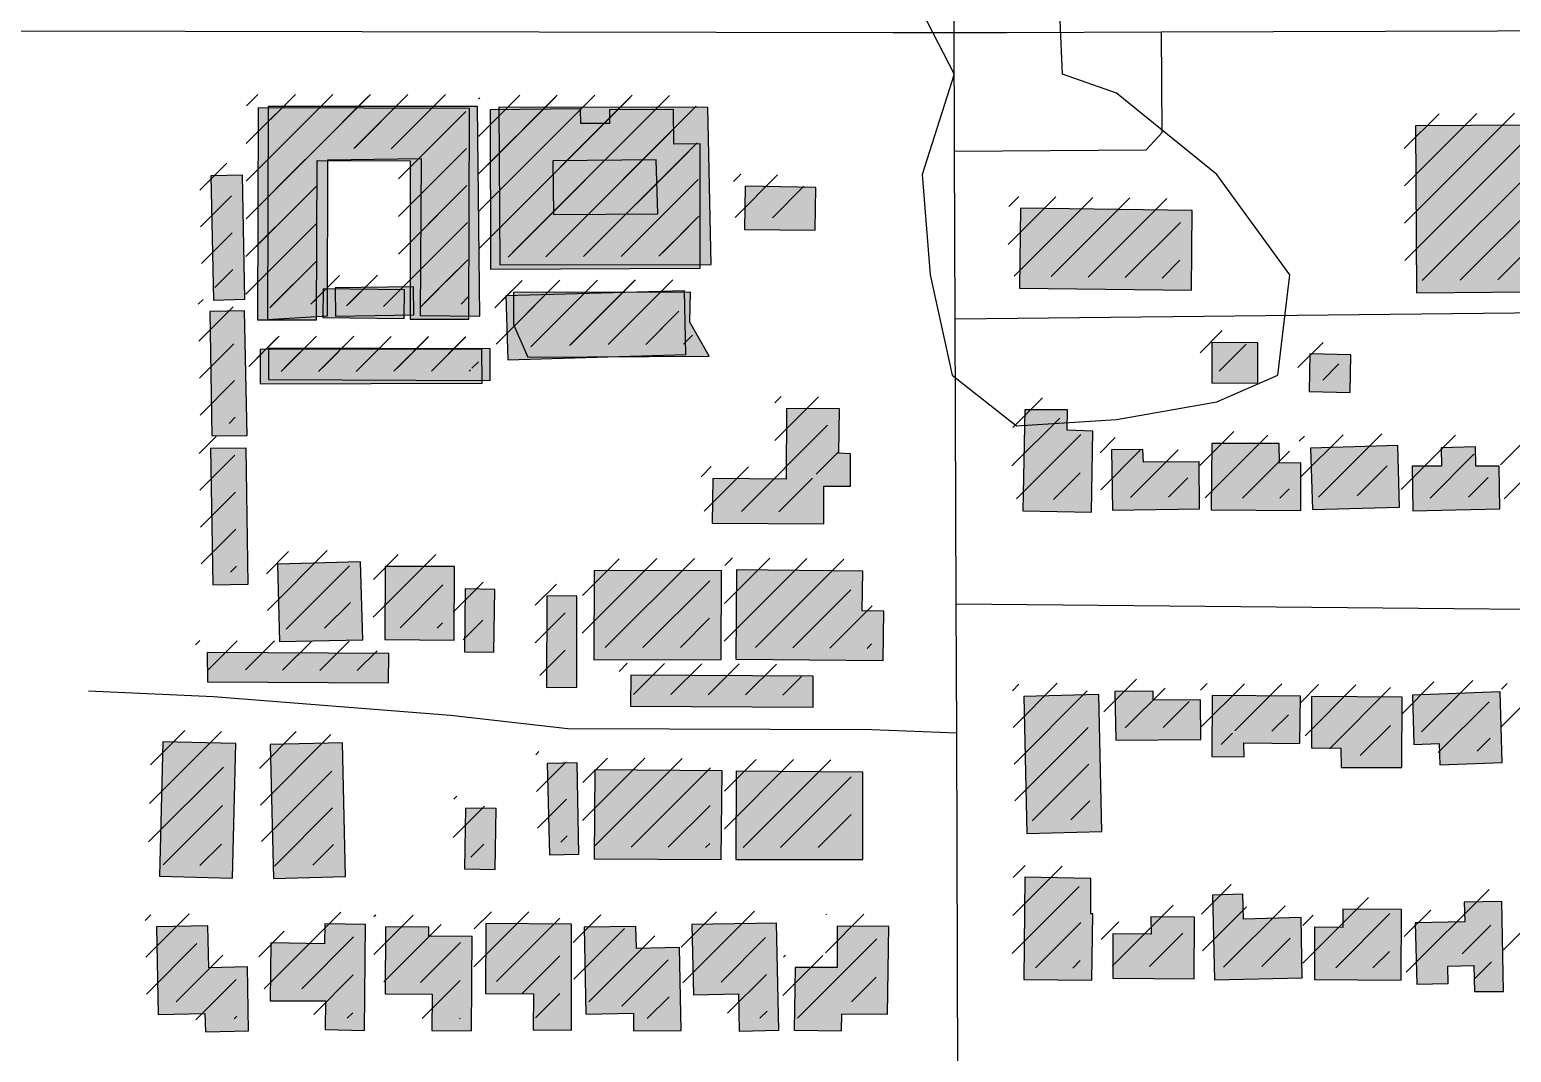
# Model space of a CAD drawing. Extents: x 6438959 to 7279357, y 1424492 to 2039161.
# Drawn here: x 6783464 to 6784351, y 1742478 to 1743089 of the extents above; entities that cross this region are included whole.
import ezdxf

# ---------------------------------------------------------------- set-up
doc = ezdxf.new("R2010")
doc.units = 21
for name, color, linetype in [('BUILDINGS', 9, 'Continuous'), ('CL_LOCAL', 4, 'Continuous'), ('CL_MAJOR', 2, 'Continuous'), ('CONTOUR_INDEX', 150, 'Continuous')]:
    doc.layers.add(name, color=color, linetype=linetype)

msp = doc.modelspace()

# ---------------------------------------------------------------- hatches: boundary and pattern name
at = {"layer": 'BUILDINGS_HATCH'}
for points in [[(6783727.6, 1743042.05), (6783601.06, 1743042.48), (6783600.63, 1742915.76), (6783636.07, 1742915.68), (6783636.47, 1743011.09), (6783692.12, 1743010.81), (6783692.01, 1742916.14), (6783727.16, 1742916.06)], [(6783606.72, 1742915.96), (6783642.67, 1742918.07), (6783642.73, 1743011.39), (6783698.7, 1743012.14), (6783698.11, 1742918.34), (6783733.88, 1742917.93), (6783732.31, 1743043.36), (6783607, 1743043.37)], [(6783740.1, 1742946.02), (6783865.75, 1742946.68), (6783865.73, 1743020.96), (6783849.92, 1743020.83), (6783849.75, 1743041.58), (6783811.38, 1743041.27), (6783811.44, 1743033.26), (6783794.16, 1743033.12), (6783794.09, 1743041.86), (6783739.91, 1743041.42)], [(6783745.67, 1742948.58), (6783872.29, 1742948.91), (6783870.15, 1743042.77), (6783745.23, 1743042.96)], [(6784294.39, 1742931.95), (6784429.12, 1742933.04), (6784429.09, 1742936.68), (6784459.55, 1742936.93), (6784459.59, 1742967.88), (6784446.41, 1742967.77), (6784446.31, 1743016.57), (6784459.19, 1743016.67), (6784459.06, 1743032.69), (6784293.87, 1743031.71)], [(6783777.47, 1743010.92), (6783777.91, 1742978.66), (6783840.38, 1742979.17), (6783839.33, 1743011.42)], [(6783574.46, 1742927.57), (6783593.2, 1742928.08), (6783591.72, 1743002.35), (6783572.69, 1743001.83)], [(6783892.59, 1742995.69), (6783892.21, 1742969.83), (6783934.4, 1742969.44), (6783934.78, 1742994.94)], [(6784160.13, 1742981.11), (6784057.31, 1742982.46), (6784056.82, 1742934.75), (6784159.64, 1742933.4)], [(6783639.86, 1742917.17), (6783688.49, 1742916.47), (6783688.65, 1742933.59), (6783640.02, 1742934.29)], [(6783647.16, 1742934.82), (6783647.44, 1742917.92), (6783694.36, 1742918.71), (6783694.08, 1742935.56)], [(6783856.19, 1742933.13), (6783749.31, 1742930.07), (6783750.49, 1742891.85), (6783857.09, 1742894.9)], [(6783753.96, 1742912.96), (6783762.46, 1742893.48), (6783870.95, 1742893.92), (6783859.48, 1742914.25), (6783859.92, 1742932.35), (6783753.95, 1742932.08)], [(6783592.97, 1742921.16), (6783572.17, 1742920.63), (6783573.36, 1742846.36), (6783594.45, 1742846.53)], [(6783735.08, 1742877.89), (6783734.92, 1742898.28), (6783602.23, 1742897.93), (6783602.4, 1742877.54)], [(6783607.33, 1742880.02), (6783739.87, 1742879.53), (6783739.93, 1742898.43), (6783607.38, 1742898.88)], [(6784171.81, 1742877.79), (6784199.34, 1742878.01), (6784199.44, 1742902.05), (6784171.9, 1742902.19)], [(6784255.15, 1742894.85), (6784230.54, 1742895.38), (6784230.14, 1742872.8), (6784254.75, 1742872.27)], [(6783939.63, 1742793.61), (6783939.74, 1742816.19), (6783955.56, 1742816.32), (6783955.69, 1742835.62), (6783948.66, 1742835.93), (6783949.03, 1742862.51), (6783917.4, 1742862.62), (6783917.15, 1742820.38), (6783873.21, 1742820.75), (6783872.84, 1742794.16)], [(6784100.57, 1742849.17), (6784085.34, 1742849.78), (6784085.53, 1742861.8), (6784060.05, 1742861.95), (6784058.78, 1742801.5), (6784099.79, 1742800.74)], [(6784171.54, 1742802.05), (6784225.15, 1742801.76), (6784225.21, 1742830.16), (6784212.32, 1742830.05), (6784212.23, 1742841.71), (6784171.81, 1742841.74)], [(6783593.93, 1742838.88), (6783572.54, 1742838.7), (6783574.08, 1742757.15), (6783595.17, 1742757.69)], [(6784112.38, 1742801.93), (6784164.51, 1742802.72), (6784164.28, 1742830.76), (6784130.89, 1742830.49), (6784130.54, 1742838.13), (6784111.79, 1742837.98)], [(6784284.3, 1742803.69), (6784283.12, 1742840.46), (6784231, 1742838.95), (6784232.17, 1742802.18)], [(6784292.23, 1742801.57), (6784344.35, 1742802.73), (6784343.85, 1742828.21), (6784329.8, 1742828.1), (6784329.7, 1742839.75), (6784309.2, 1742839.22), (6784309.29, 1742828.29), (6784291.72, 1742828.15)], [(6783613.9, 1742723.25), (6783663.69, 1742724.38), (6783662.43, 1742770.98), (6783612.65, 1742769.48)], [(6783718.46, 1742724.09), (6783718.69, 1742768.16), (6783677.1, 1742768.18), (6783676.87, 1742724.49)], [(6783802.04, 1742712.39), (6783878.19, 1742712.64), (6783878.34, 1742765.81), (6783802.19, 1742765.55)], [(6783887.42, 1742766.25), (6783886.98, 1742712.72), (6783975.15, 1742711.97), (6783975.49, 1742741.47), (6783962.6, 1742741.73), (6783963, 1742765.4)], [(6783742.82, 1742754.51), (6783724.95, 1742754.73), (6783724.67, 1742717.23), (6783742.25, 1742717)], [(6783791.77, 1742750.54), (6783773.9, 1742750.4), (6783773.76, 1742695.78), (6783791.92, 1742695.92)], [(6783679.28, 1742716.13), (6783570.6, 1742716.71), (6783570.75, 1742699.23), (6783679.13, 1742698.65)], [(6783823.94, 1742684.53), (6783933.2, 1742683.96), (6783933.34, 1742702.53), (6783824.08, 1742703.1)], [(6784106.03, 1742609.62), (6784104.19, 1742691.54), (6784059.39, 1742690.45), (6784061.22, 1742608.53)], [(6784165.34, 1742664.72), (6784165.14, 1742688.39), (6784136.73, 1742688.16), (6784136.69, 1742693.62), (6784113.84, 1742693.44), (6784114.37, 1742664.31)], [(6784224.52, 1742662.29), (6784224.88, 1742690.7), (6784172.15, 1742691), (6784171.86, 1742654.58), (6784191.2, 1742654.38), (6784191.13, 1742662.75)], [(6784285.81, 1742690.1), (6784231.62, 1742690.39), (6784231.57, 1742659.8), (6784249.15, 1742659.58), (6784249.24, 1742647.93), (6784285.57, 1742647.86)], [(6784291.95, 1742691.24), (6784292.78, 1742661.75), (6784308, 1742662.24), (6784308.4, 1742649.5), (6784345.59, 1742650.9), (6784344.37, 1742693.12)], [(6783585.76, 1742581.74), (6783587.74, 1742662.23), (6783544.09, 1742663.33), (6783542.1, 1742582.84)], [(6783651.59, 1742662.74), (6783608.25, 1742661.66), (6783610.36, 1742581.57), (6783653.41, 1742582.65)], [(6783775.45, 1742595.66), (6783793.02, 1742596.16), (6783791.99, 1742650.77), (6783774.13, 1742650.26)], [(6783878.73, 1742646.01), (6783802.57, 1742646.49), (6783802.12, 1742593.32), (6783878.28, 1742592.85)], [(6783887.23, 1742645.72), (6783887.07, 1742592.92), (6783962.93, 1742592.81), (6783963.09, 1742645.24)], [(6783743.59, 1742623.44), (6783725.13, 1742623.65), (6783724.55, 1742587.23), (6783743.01, 1742587.02)], [(6784100.01, 1742520.73), (6784100.57, 1742560.42), (6784099.4, 1742560.41), (6784099.52, 1742581.53), (6784059.97, 1742582.31), (6784059.3, 1742521.13)], [(6784225.37, 1742558.16), (6784190.81, 1742557.15), (6784190.4, 1742572.08), (6784172.24, 1742571.57), (6784173.53, 1742520.96), (6784225.95, 1742522.12)], [(6784293.64, 1742555.07), (6784294.53, 1742518.3), (6784313.27, 1742518.82), (6784313.19, 1742529.01), (6784328.71, 1742529.51), (6784329.13, 1742513.85), (6784346.41, 1742513.99), (6784345.38, 1742567.87), (6784322.83, 1742567.33), (6784323.22, 1742555.68)], [(6784112.68, 1742548.51), (6784112.6, 1742521.92), (6784161.23, 1742521.59), (6784161.51, 1742558.37), (6784135.44, 1742558.52), (6784135.53, 1742548.33)], [(6784233.29, 1742521.08), (6784285.13, 1742520.78), (6784285.38, 1742563.02), (6784250.23, 1742563.1), (6784250.32, 1742552.17), (6784233.32, 1742552.4)], [(6783595.28, 1742490.42), (6783594.68, 1742528.65), (6783571.54, 1742528.1), (6783571.05, 1742553.22), (6783540.3, 1742552.61), (6783541.31, 1742500.18), (6783569.13, 1742500.77), (6783569.51, 1742489.85)], [(6783641.26, 1742491.16), (6783664.7, 1742490.62), (6783665.36, 1742553.98), (6783641.04, 1742554.51), (6783640.85, 1742542.5), (6783608.62, 1742542.96), (6783608.32, 1742508.37), (6783641.42, 1742508.27)], [(6783705.24, 1742512.43), (6783705.12, 1742490.58), (6783728.85, 1742490.41), (6783729.27, 1742546.85), (6783703.2, 1742547.01), (6783703.16, 1742552.47), (6783677.38, 1742552.62), (6783677.12, 1742512.57)], [(6783737.41, 1742554.57), (6783737.16, 1742512.69), (6783765.87, 1742512.56), (6783765.75, 1742491.07), (6783788.6, 1742490.9), (6783788.67, 1742554.25)], [(6783797.31, 1742500.43), (6783825.72, 1742501.03), (6783825.8, 1742490.47), (6783854.21, 1742490.7), (6783853.23, 1742540.21), (6783827.45, 1742539.64), (6783827.06, 1742552.74), (6783796.3, 1742552.49)], [(6783912.79, 1742490.81), (6783911.4, 1742554.88), (6783860.73, 1742554.11), (6783861.66, 1742511.88), (6783888.6, 1742512.46), (6783889.07, 1742490.25)], [(6783922.45, 1742528.39), (6783921.87, 1742490.88), (6783950.29, 1742490.39), (6783950.5, 1742500.58), (6783977.74, 1742500.44), (6783978.49, 1742552.88), (6783947.73, 1742552.99), (6783947.64, 1742528.23)]]:
    msp.add_hatch(color=251, dxfattribs=at).paths.add_polyline_path(points)
at = {"layer": 'BUILDINGS_SHADOW'}
h = msp.add_hatch(dxfattribs=at)
h.set_pattern_fill('ANSI31', scale=5)
h.paths.add_polyline_path([(6783720.66, 1743049.25), (6783594.12, 1743049.68), (6783593.68, 1742922.96), (6783629.13, 1742922.88), (6783629.53, 1743018.29), (6783685.18, 1743018.01), (6783685.07, 1742923.34), (6783720.22, 1742923.26)])
h = msp.add_hatch(dxfattribs=at)
h.set_pattern_fill('ANSI31', scale=5)
h.paths.add_polyline_path([(6783599.78, 1742923.15), (6783635.73, 1742925.27), (6783635.79, 1743018.59), (6783691.76, 1743019.34), (6783691.17, 1742925.53), (6783726.94, 1742925.13), (6783725.37, 1743050.56), (6783600.06, 1743050.56)])
h = msp.add_hatch(dxfattribs=at)
h.set_pattern_fill('ANSI31', scale=5)
h.paths.add_polyline_path([(6783733.16, 1742953.22), (6783858.81, 1742953.87), (6783858.79, 1743028.15), (6783842.97, 1743028.03), (6783842.81, 1743048.78), (6783804.44, 1743048.47), (6783804.5, 1743040.46), (6783787.22, 1743040.32), (6783787.15, 1743049.06), (6783732.97, 1743048.62)])
h = msp.add_hatch(dxfattribs=at)
h.set_pattern_fill('ANSI31', scale=5)
h.paths.add_polyline_path([(6783738.73, 1742955.78), (6783865.35, 1742956.11), (6783863.21, 1743049.97), (6783738.29, 1743050.15)])
h = msp.add_hatch(dxfattribs=at)
h.set_pattern_fill('ANSI31', scale=5)
h.paths.add_polyline_path([(6784287.45, 1742939.15), (6784422.18, 1742940.24), (6784422.15, 1742943.88), (6784452.61, 1742944.13), (6784452.65, 1742975.08), (6784439.47, 1742974.97), (6784439.36, 1743023.76), (6784452.25, 1743023.87), (6784452.12, 1743039.89), (6784286.93, 1743038.91)])
h = msp.add_hatch(dxfattribs=at)
h.set_pattern_fill('ANSI31', scale=5)
h.paths.add_polyline_path([(6783770.53, 1743018.12), (6783770.97, 1742985.86), (6783833.44, 1742986.37), (6783832.39, 1743018.62)])
h = msp.add_hatch(dxfattribs=at)
h.set_pattern_fill('ANSI31', scale=5)
h.paths.add_polyline_path([(6783567.52, 1742934.76), (6783586.26, 1742935.28), (6783584.78, 1743009.55), (6783565.75, 1743009.03)])
h = msp.add_hatch(dxfattribs=at)
h.set_pattern_fill('ANSI31', scale=5)
h.paths.add_polyline_path([(6783885.65, 1743002.88), (6783885.27, 1742977.03), (6783927.46, 1742976.64), (6783927.83, 1743002.13)])
h = msp.add_hatch(dxfattribs=at)
h.set_pattern_fill('ANSI31', scale=5)
h.paths.add_polyline_path([(6784153.19, 1742988.3), (6784050.37, 1742989.65), (6784049.88, 1742941.95), (6784152.7, 1742940.6)])
h = msp.add_hatch(dxfattribs=at)
h.set_pattern_fill('ANSI31', scale=5)
h.paths.add_polyline_path([(6783632.92, 1742924.37), (6783681.55, 1742923.67), (6783681.7, 1742940.79), (6783633.08, 1742941.49)])
h = msp.add_hatch(dxfattribs=at)
h.set_pattern_fill('ANSI31', scale=5)
h.paths.add_polyline_path([(6783640.22, 1742942.02), (6783640.5, 1742925.12), (6783687.42, 1742925.9), (6783687.14, 1742942.76)])
h = msp.add_hatch(dxfattribs=at)
h.set_pattern_fill('ANSI31', scale=5)
h.paths.add_polyline_path([(6783849.25, 1742940.32), (6783742.36, 1742937.27), (6783743.55, 1742899.05), (6783850.15, 1742902.1)])
h = msp.add_hatch(dxfattribs=at)
h.set_pattern_fill('ANSI31', scale=5)
h.paths.add_polyline_path([(6783747.01, 1742920.16), (6783755.52, 1742900.68), (6783864.01, 1742901.12), (6783852.54, 1742921.45), (6783852.98, 1742939.55), (6783747.01, 1742939.28)])
h = msp.add_hatch(dxfattribs=at)
h.set_pattern_fill('ANSI31', scale=5)
h.paths.add_polyline_path([(6783586.03, 1742928.36), (6783565.23, 1742927.83), (6783566.42, 1742853.56), (6783587.51, 1742853.73)])
h = msp.add_hatch(dxfattribs=at)
h.set_pattern_fill('ANSI31', scale=5)
h.paths.add_polyline_path([(6783728.14, 1742885.09), (6783727.98, 1742905.48), (6783595.29, 1742905.13), (6783595.46, 1742884.74)])
h = msp.add_hatch(dxfattribs=at)
h.set_pattern_fill('ANSI31', scale=5)
h.paths.add_polyline_path([(6783600.39, 1742887.22), (6783732.93, 1742886.73), (6783732.98, 1742905.63), (6783600.44, 1742906.08)])
h = msp.add_hatch(dxfattribs=at)
h.set_pattern_fill('ANSI31', scale=5)
h.paths.add_polyline_path([(6784164.87, 1742884.99), (6784192.4, 1742885.21), (6784192.5, 1742909.24), (6784164.96, 1742909.39)])
h = msp.add_hatch(dxfattribs=at)
h.set_pattern_fill('ANSI31', scale=5)
h.paths.add_polyline_path([(6784248.21, 1742902.05), (6784223.6, 1742902.58), (6784223.2, 1742880), (6784247.8, 1742879.47)])
h = msp.add_hatch(dxfattribs=at)
h.set_pattern_fill('ANSI31', scale=5)
h.paths.add_polyline_path([(6783932.69, 1742800.81), (6783932.8, 1742823.39), (6783948.61, 1742823.52), (6783948.75, 1742842.82), (6783941.72, 1742843.12), (6783942.09, 1742869.71), (6783910.45, 1742869.82), (6783910.21, 1742827.58), (6783866.27, 1742827.95), (6783865.9, 1742801.36)])
h = msp.add_hatch(dxfattribs=at)
h.set_pattern_fill('ANSI31', scale=5)
h.paths.add_polyline_path([(6784093.63, 1742856.37), (6784078.39, 1742856.98), (6784078.59, 1742868.99), (6784053.1, 1742869.15), (6784051.84, 1742808.7), (6784092.85, 1742807.94)])
h = msp.add_hatch(dxfattribs=at)
h.set_pattern_fill('ANSI31', scale=5)
h.paths.add_polyline_path([(6783586.98, 1742846.08), (6783565.6, 1742845.9), (6783567.14, 1742764.35), (6783588.23, 1742764.89)])
h = msp.add_hatch(dxfattribs=at)
h.set_pattern_fill('ANSI31', scale=5)
h.paths.add_polyline_path([(6784105.44, 1742809.13), (6784157.57, 1742809.92), (6784157.34, 1742837.96), (6784123.95, 1742837.68), (6784123.6, 1742845.33), (6784104.85, 1742845.18)])
h = msp.add_hatch(dxfattribs=at)
h.set_pattern_fill('ANSI31', scale=5)
h.paths.add_polyline_path([(6784164.6, 1742809.25), (6784218.21, 1742808.96), (6784218.27, 1742837.36), (6784205.38, 1742837.25), (6784205.29, 1742848.9), (6784164.87, 1742848.94)])
h = msp.add_hatch(dxfattribs=at)
h.set_pattern_fill('ANSI31', scale=5)
h.paths.add_polyline_path([(6784277.36, 1742810.89), (6784276.18, 1742847.66), (6784224.06, 1742846.14), (6784225.23, 1742809.38)])
h = msp.add_hatch(dxfattribs=at)
h.set_pattern_fill('ANSI31', scale=5)
h.paths.add_polyline_path([(6784285.28, 1742808.77), (6784337.41, 1742809.92), (6784336.91, 1742835.41), (6784322.85, 1742835.29), (6784322.76, 1742846.95), (6784302.26, 1742846.41), (6784302.35, 1742835.49), (6784284.78, 1742835.35)])
h = msp.add_hatch(dxfattribs=at)
h.set_pattern_fill('ANSI31', scale=5)
h.paths.add_polyline_path([(6784345.04, 1742808.53), (6784398.05, 1742809.32), (6784397.45, 1742847.19), (6784344.44, 1742846.39)])
h = msp.add_hatch(dxfattribs=at)
h.set_pattern_fill('ANSI31', scale=5)
h.paths.add_polyline_path([(6783606.96, 1742730.45), (6783656.74, 1742731.58), (6783655.49, 1742778.18), (6783605.71, 1742776.68)])
h = msp.add_hatch(dxfattribs=at)
h.set_pattern_fill('ANSI31', scale=5)
h.paths.add_polyline_path([(6783711.52, 1742731.29), (6783711.75, 1742775.35), (6783670.16, 1742775.38), (6783669.92, 1742731.68)])
h = msp.add_hatch(dxfattribs=at)
h.set_pattern_fill('ANSI31', scale=5)
h.paths.add_polyline_path([(6783795.09, 1742719.59), (6783871.25, 1742719.84), (6783871.4, 1742773.01), (6783795.25, 1742772.75)])
h = msp.add_hatch(dxfattribs=at)
h.set_pattern_fill('ANSI31', scale=5)
h.paths.add_polyline_path([(6783880.48, 1742773.44), (6783880.04, 1742719.91), (6783968.21, 1742719.17), (6783968.55, 1742748.67), (6783955.66, 1742748.93), (6783956.06, 1742772.6)])
h = msp.add_hatch(dxfattribs=at)
h.set_pattern_fill('ANSI31', scale=5)
h.paths.add_polyline_path([(6783735.88, 1742761.71), (6783718.01, 1742761.93), (6783717.73, 1742724.42), (6783735.3, 1742724.2)])
h = msp.add_hatch(dxfattribs=at)
h.set_pattern_fill('ANSI31', scale=5)
h.paths.add_polyline_path([(6783784.83, 1742757.74), (6783766.96, 1742757.59), (6783766.82, 1742702.98), (6783784.98, 1742703.12)])
h = msp.add_hatch(dxfattribs=at)
h.set_pattern_fill('ANSI31', scale=5)
h.paths.add_polyline_path([(6783672.34, 1742723.33), (6783563.66, 1742723.91), (6783563.8, 1742706.43), (6783672.18, 1742705.85)])
h = msp.add_hatch(dxfattribs=at)
h.set_pattern_fill('ANSI31', scale=5)
h.paths.add_polyline_path([(6783817, 1742691.73), (6783926.26, 1742691.16), (6783926.4, 1742709.73), (6783817.14, 1742710.3)])
h = msp.add_hatch(dxfattribs=at)
h.set_pattern_fill('ANSI31', scale=5)
h.paths.add_polyline_path([(6784158.39, 1742671.92), (6784158.2, 1742695.59), (6784129.79, 1742695.36), (6784129.75, 1742700.82), (6784106.9, 1742700.64), (6784107.43, 1742671.51)])
h = msp.add_hatch(dxfattribs=at)
h.set_pattern_fill('ANSI31', scale=5)
h.paths.add_polyline_path([(6784285.01, 1742698.44), (6784285.83, 1742668.95), (6784301.06, 1742669.44), (6784301.46, 1742656.7), (6784338.65, 1742658.09), (6784337.42, 1742700.32)])
h = msp.add_hatch(dxfattribs=at)
h.set_pattern_fill('ANSI31', scale=5)
h.paths.add_polyline_path([(6784099.09, 1742616.82), (6784097.25, 1742698.74), (6784052.45, 1742697.64), (6784054.28, 1742615.73)])
h = msp.add_hatch(dxfattribs=at)
h.set_pattern_fill('ANSI31', scale=5)
h.paths.add_polyline_path([(6784217.58, 1742669.49), (6784217.94, 1742697.9), (6784165.21, 1742698.2), (6784164.92, 1742661.78), (6784184.25, 1742661.57), (6784184.19, 1742669.95)])
h = msp.add_hatch(dxfattribs=at)
h.set_pattern_fill('ANSI31', scale=5)
h.paths.add_polyline_path([(6784278.87, 1742697.3), (6784224.68, 1742697.59), (6784224.63, 1742667), (6784242.21, 1742666.78), (6784242.3, 1742655.13), (6784278.62, 1742655.06)])
h = msp.add_hatch(dxfattribs=at)
h.set_pattern_fill('ANSI31', scale=5)
h.paths.add_polyline_path([(6784398.08, 1742697.9), (6784345.35, 1742698.2), (6784345.31, 1742666.89), (6784357.03, 1742666.62), (6784356.83, 1742655.69), (6784374.99, 1742655.84), (6784374.89, 1742667.49), (6784397.74, 1742667.31)])
h = msp.add_hatch(dxfattribs=at)
h.set_pattern_fill('ANSI31', scale=5)
h.paths.add_polyline_path([(6783578.81, 1742588.94), (6783580.8, 1742669.43), (6783537.15, 1742670.53), (6783535.16, 1742590.04)])
h = msp.add_hatch(dxfattribs=at)
h.set_pattern_fill('ANSI31', scale=5)
h.paths.add_polyline_path([(6783644.65, 1742669.94), (6783601.31, 1742668.86), (6783603.42, 1742588.77), (6783646.47, 1742589.85)])
h = msp.add_hatch(dxfattribs=at)
h.set_pattern_fill('ANSI31', scale=5)
h.paths.add_polyline_path([(6783768.51, 1742602.85), (6783786.08, 1742603.36), (6783785.05, 1742657.97), (6783767.19, 1742657.46)])
h = msp.add_hatch(dxfattribs=at)
h.set_pattern_fill('ANSI31', scale=5)
h.paths.add_polyline_path([(6783871.79, 1742653.21), (6783795.63, 1742653.69), (6783795.18, 1742600.52), (6783871.34, 1742600.05)])
h = msp.add_hatch(dxfattribs=at)
h.set_pattern_fill('ANSI31', scale=5)
h.paths.add_polyline_path([(6783880.29, 1742652.92), (6783880.13, 1742600.12), (6783955.99, 1742600.01), (6783956.15, 1742652.44)])
h = msp.add_hatch(dxfattribs=at)
h.set_pattern_fill('ANSI31', scale=5)
h.paths.add_polyline_path([(6783736.65, 1742630.63), (6783718.19, 1742630.85), (6783717.61, 1742594.43), (6783736.06, 1742594.22)])
h = msp.add_hatch(dxfattribs=at)
h.set_pattern_fill('ANSI31', scale=5)
h.paths.add_polyline_path([(6784093.07, 1742527.93), (6784093.63, 1742567.62), (6784092.46, 1742567.61), (6784092.58, 1742588.73), (6784053.03, 1742589.5), (6784052.36, 1742528.33)])
h = msp.add_hatch(dxfattribs=at)
h.set_pattern_fill('ANSI31', scale=5)
h.paths.add_polyline_path([(6784218.43, 1742565.36), (6784183.87, 1742564.35), (6784183.46, 1742579.28), (6784165.3, 1742578.76), (6784166.59, 1742528.16), (6784219.01, 1742529.31)])
h = msp.add_hatch(dxfattribs=at)
h.set_pattern_fill('ANSI31', scale=5)
h.paths.add_polyline_path([(6784286.7, 1742562.27), (6784287.59, 1742525.5), (6784306.33, 1742526.02), (6784306.24, 1742536.21), (6784321.76, 1742536.7), (6784322.18, 1742521.05), (6784339.47, 1742521.19), (6784338.44, 1742575.07), (6784315.89, 1742574.52), (6784316.28, 1742562.88)])
h = msp.add_hatch(dxfattribs=at)
h.set_pattern_fill('ANSI31', scale=5)
h.paths.add_polyline_path([(6784226.34, 1742528.28), (6784278.19, 1742527.97), (6784278.43, 1742570.22), (6784243.28, 1742570.29), (6784243.37, 1742559.37), (6784226.38, 1742559.6)])
h = msp.add_hatch(dxfattribs=at)
h.set_pattern_fill('ANSI31', scale=5)
h.paths.add_polyline_path([(6783588.34, 1742497.62), (6783587.74, 1742535.85), (6783564.6, 1742535.3), (6783564.11, 1742560.42), (6783533.36, 1742559.8), (6783534.37, 1742507.38), (6783562.19, 1742507.97), (6783562.57, 1742497.05)])
h = msp.add_hatch(dxfattribs=at)
h.set_pattern_fill('ANSI31', scale=5)
h.paths.add_polyline_path([(6783634.32, 1742498.36), (6783657.76, 1742497.82), (6783658.42, 1742561.18), (6783634.1, 1742561.71), (6783633.91, 1742549.69), (6783601.68, 1742550.16), (6783601.38, 1742515.57), (6783634.48, 1742515.47)])
h = msp.add_hatch(dxfattribs=at)
h.set_pattern_fill('ANSI31', scale=5)
h.paths.add_polyline_path([(6783698.3, 1742519.63), (6783698.18, 1742497.78), (6783721.91, 1742497.61), (6783722.33, 1742554.05), (6783696.26, 1742554.21), (6783696.22, 1742559.67), (6783670.44, 1742559.82), (6783670.18, 1742519.77)])
h = msp.add_hatch(dxfattribs=at)
h.set_pattern_fill('ANSI31', scale=5)
h.paths.add_polyline_path([(6783730.47, 1742561.76), (6783730.22, 1742519.89), (6783758.93, 1742519.76), (6783758.81, 1742498.27), (6783781.66, 1742498.09), (6783781.73, 1742561.45)])
h = msp.add_hatch(dxfattribs=at)
h.set_pattern_fill('ANSI31', scale=5)
h.paths.add_polyline_path([(6783790.37, 1742507.63), (6783818.78, 1742508.23), (6783818.86, 1742497.67), (6783847.27, 1742497.9), (6783846.28, 1742547.41), (6783820.51, 1742546.84), (6783820.11, 1742559.94), (6783789.36, 1742559.69)])
h = msp.add_hatch(dxfattribs=at)
h.set_pattern_fill('ANSI31', scale=5)
h.paths.add_polyline_path([(6783905.85, 1742498.01), (6783904.45, 1742562.08), (6783853.79, 1742561.31), (6783854.72, 1742519.08), (6783881.66, 1742519.66), (6783882.13, 1742497.45)])
h = msp.add_hatch(dxfattribs=at)
h.set_pattern_fill('ANSI31', scale=5)
h.paths.add_polyline_path([(6783915.51, 1742535.59), (6783914.93, 1742498.08), (6783943.35, 1742497.58), (6783943.56, 1742507.78), (6783970.8, 1742507.64), (6783971.55, 1742560.08), (6783940.79, 1742560.19), (6783940.7, 1742535.43)])
h = msp.add_hatch(dxfattribs=at)
h.set_pattern_fill('ANSI31', scale=5)
h.paths.add_polyline_path([(6784105.74, 1742555.7), (6784105.66, 1742529.12), (6784154.28, 1742528.79), (6784154.57, 1742565.57), (6784128.5, 1742565.72), (6784128.58, 1742555.53)])
h = msp.add_hatch(dxfattribs=at)
h.set_pattern_fill('ANSI31', scale=5)
h.paths.add_polyline_path([(6784346.43, 1742528.89), (6784398.87, 1742528.23), (6784399.21, 1742558.82), (6784346.77, 1742559.12)])

# ---------------------------------------------------------------- linework, layer by layer
at = {"layer": 'BUILDINGS'}
for points in [[(6783727.6, 1743042.05), (6783601.06, 1743042.48), (6783600.63, 1742915.76), (6783636.07, 1742915.68), (6783636.47, 1743011.09), (6783692.12, 1743010.81), (6783692.01, 1742916.14), (6783727.16, 1742916.06), (6783727.6, 1743042.05)], [(6783606.72, 1742915.96), (6783642.67, 1742918.07), (6783642.73, 1743011.39), (6783698.7, 1743012.14), (6783698.11, 1742918.34), (6783733.88, 1742917.93), (6783732.31, 1743043.36), (6783607, 1743043.37), (6783606.72, 1742915.96)], [(6783740.1, 1742946.02), (6783865.75, 1742946.68), (6783865.73, 1743020.96), (6783849.92, 1743020.83), (6783849.75, 1743041.58), (6783811.38, 1743041.27), (6783811.44, 1743033.26), (6783794.16, 1743033.12), (6783794.09, 1743041.86), (6783739.91, 1743041.42), (6783740.1, 1742946.02)], [(6783745.67, 1742948.58), (6783872.29, 1742948.91), (6783870.15, 1743042.77), (6783745.23, 1743042.96), (6783745.67, 1742948.58)], [(6784294.39, 1742931.95), (6784429.12, 1742933.04), (6784429.09, 1742936.68), (6784459.55, 1742936.93), (6784459.59, 1742967.88), (6784446.41, 1742967.77), (6784446.31, 1743016.57), (6784459.19, 1743016.67), (6784459.06, 1743032.69), (6784293.87, 1743031.71), (6784294.39, 1742931.95)], [(6783777.47, 1743010.92), (6783777.91, 1742978.66), (6783840.38, 1742979.17), (6783839.33, 1743011.42), (6783777.47, 1743010.92)], [(6783574.46, 1742927.57), (6783593.2, 1742928.08), (6783591.72, 1743002.35), (6783572.69, 1743001.83), (6783574.46, 1742927.57)], [(6783892.59, 1742995.69), (6783892.21, 1742969.83), (6783934.4, 1742969.44), (6783934.78, 1742994.94), (6783892.59, 1742995.69)], [(6784160.13, 1742981.11), (6784057.31, 1742982.46), (6784056.82, 1742934.75), (6784159.64, 1742933.4), (6784160.13, 1742981.11)], [(6783639.86, 1742917.17), (6783688.49, 1742916.47), (6783688.65, 1742933.59), (6783640.02, 1742934.29), (6783639.86, 1742917.17)], [(6783647.16, 1742934.82), (6783647.44, 1742917.92), (6783694.36, 1742918.71), (6783694.08, 1742935.56), (6783647.16, 1742934.82)], [(6783856.19, 1742933.13), (6783749.31, 1742930.07), (6783750.49, 1742891.85), (6783857.09, 1742894.9), (6783856.19, 1742933.13)], [(6783753.96, 1742912.96), (6783762.46, 1742893.48), (6783870.95, 1742893.92), (6783859.48, 1742914.25), (6783859.92, 1742932.35), (6783753.95, 1742932.08), (6783753.96, 1742912.96)], [(6783592.97, 1742921.16), (6783572.17, 1742920.63), (6783573.36, 1742846.36), (6783594.45, 1742846.53), (6783592.97, 1742921.16)], [(6783735.08, 1742877.89), (6783734.92, 1742898.28), (6783602.23, 1742897.93), (6783602.4, 1742877.54), (6783735.08, 1742877.89)], [(6783607.33, 1742880.02), (6783739.87, 1742879.53), (6783739.93, 1742898.43), (6783607.38, 1742898.88), (6783607.33, 1742880.02)], [(6784171.81, 1742877.79), (6784199.34, 1742878.01), (6784199.44, 1742902.05), (6784171.9, 1742902.19), (6784171.81, 1742877.79)], [(6784255.15, 1742894.85), (6784230.54, 1742895.38), (6784230.14, 1742872.8), (6784254.75, 1742872.27), (6784255.15, 1742894.85)], [(6783939.63, 1742793.61), (6783939.74, 1742816.19), (6783955.56, 1742816.32), (6783955.69, 1742835.62), (6783948.66, 1742835.93), (6783949.03, 1742862.51), (6783917.4, 1742862.62), (6783917.15, 1742820.38), (6783873.21, 1742820.75), (6783872.84, 1742794.16), (6783939.63, 1742793.61)], [(6784100.57, 1742849.17), (6784085.34, 1742849.78), (6784085.53, 1742861.8), (6784060.05, 1742861.95), (6784058.78, 1742801.5), (6784099.79, 1742800.74), (6784100.57, 1742849.17)], [(6784171.54, 1742802.05), (6784225.15, 1742801.76), (6784225.21, 1742830.16), (6784212.32, 1742830.05), (6784212.23, 1742841.71), (6784171.81, 1742841.74), (6784171.54, 1742802.05)], [(6783593.93, 1742838.88), (6783572.54, 1742838.7), (6783574.08, 1742757.15), (6783595.17, 1742757.69), (6783593.93, 1742838.88)], [(6784112.38, 1742801.93), (6784164.51, 1742802.72), (6784164.28, 1742830.76), (6784130.89, 1742830.49), (6784130.54, 1742838.13), (6784111.79, 1742837.98), (6784112.38, 1742801.93)], [(6784284.3, 1742803.69), (6784283.12, 1742840.46), (6784231, 1742838.95), (6784232.17, 1742802.18), (6784284.3, 1742803.69)], [(6784292.23, 1742801.57), (6784344.35, 1742802.73), (6784343.85, 1742828.21), (6784329.8, 1742828.1), (6784329.7, 1742839.75), (6784309.2, 1742839.22), (6784309.29, 1742828.29), (6784291.72, 1742828.15), (6784292.23, 1742801.57)], [(6783613.9, 1742723.25), (6783663.69, 1742724.38), (6783662.43, 1742770.98), (6783612.65, 1742769.48), (6783613.9, 1742723.25)], [(6783718.46, 1742724.09), (6783718.69, 1742768.16), (6783677.1, 1742768.18), (6783676.87, 1742724.49), (6783718.46, 1742724.09)], [(6783802.04, 1742712.39), (6783878.19, 1742712.64), (6783878.34, 1742765.81), (6783802.19, 1742765.55), (6783802.04, 1742712.39)], [(6783887.42, 1742766.25), (6783886.98, 1742712.72), (6783975.15, 1742711.97), (6783975.49, 1742741.47), (6783962.6, 1742741.73), (6783963, 1742765.4), (6783887.42, 1742766.25)], [(6783742.82, 1742754.51), (6783724.95, 1742754.73), (6783724.67, 1742717.23), (6783742.25, 1742717), (6783742.82, 1742754.51)], [(6783791.77, 1742750.54), (6783773.9, 1742750.4), (6783773.76, 1742695.78), (6783791.92, 1742695.92), (6783791.77, 1742750.54)], [(6783679.28, 1742716.13), (6783570.6, 1742716.71), (6783570.75, 1742699.23), (6783679.13, 1742698.65), (6783679.28, 1742716.13)], [(6783823.94, 1742684.53), (6783933.2, 1742683.96), (6783933.34, 1742702.53), (6783824.08, 1742703.1), (6783823.94, 1742684.53)], [(6784106.03, 1742609.62), (6784104.19, 1742691.54), (6784059.39, 1742690.45), (6784061.22, 1742608.53), (6784106.03, 1742609.62)], [(6784165.34, 1742664.72), (6784165.14, 1742688.39), (6784136.73, 1742688.16), (6784136.69, 1742693.62), (6784113.84, 1742693.44), (6784114.37, 1742664.31), (6784165.34, 1742664.72)], [(6784224.52, 1742662.29), (6784224.88, 1742690.7), (6784172.15, 1742691), (6784171.86, 1742654.58), (6784191.2, 1742654.38), (6784191.13, 1742662.75), (6784224.52, 1742662.29)], [(6784285.81, 1742690.1), (6784231.62, 1742690.39), (6784231.57, 1742659.8), (6784249.15, 1742659.58), (6784249.24, 1742647.93), (6784285.57, 1742647.86), (6784285.81, 1742690.1)], [(6784291.95, 1742691.24), (6784292.78, 1742661.75), (6784308, 1742662.24), (6784308.4, 1742649.5), (6784345.59, 1742650.9), (6784344.37, 1742693.12), (6784291.95, 1742691.24)], [(6783585.76, 1742581.74), (6783587.74, 1742662.23), (6783544.09, 1742663.33), (6783542.1, 1742582.84), (6783585.76, 1742581.74)], [(6783651.59, 1742662.74), (6783608.25, 1742661.66), (6783610.36, 1742581.57), (6783653.41, 1742582.65), (6783651.59, 1742662.74)], [(6783775.45, 1742595.66), (6783793.02, 1742596.16), (6783791.99, 1742650.77), (6783774.13, 1742650.26), (6783775.45, 1742595.66)], [(6783878.73, 1742646.01), (6783802.57, 1742646.49), (6783802.12, 1742593.32), (6783878.28, 1742592.85), (6783878.73, 1742646.01)], [(6783887.23, 1742645.72), (6783887.07, 1742592.92), (6783962.93, 1742592.81), (6783963.09, 1742645.24), (6783887.23, 1742645.72)], [(6783743.59, 1742623.44), (6783725.13, 1742623.65), (6783724.55, 1742587.23), (6783743.01, 1742587.02), (6783743.59, 1742623.44)], [(6784100.01, 1742520.73), (6784100.57, 1742560.42), (6784099.4, 1742560.41), (6784099.52, 1742581.53), (6784059.97, 1742582.31), (6784059.3, 1742521.13), (6784100.01, 1742520.73)], [(6784225.37, 1742558.16), (6784190.81, 1742557.15), (6784190.4, 1742572.08), (6784172.24, 1742571.57), (6784173.53, 1742520.96), (6784225.95, 1742522.12), (6784225.37, 1742558.16)], [(6784293.64, 1742555.07), (6784294.53, 1742518.3), (6784313.27, 1742518.82), (6784313.19, 1742529.01), (6784328.71, 1742529.51), (6784329.13, 1742513.85), (6784346.41, 1742513.99), (6784345.38, 1742567.87), (6784322.83, 1742567.33), (6784323.22, 1742555.68), (6784293.64, 1742555.07)], [(6784112.68, 1742548.51), (6784112.6, 1742521.92), (6784161.23, 1742521.59), (6784161.51, 1742558.37), (6784135.44, 1742558.52), (6784135.53, 1742548.33), (6784112.68, 1742548.51)], [(6784233.29, 1742521.08), (6784285.13, 1742520.78), (6784285.38, 1742563.02), (6784250.23, 1742563.1), (6784250.32, 1742552.17), (6784233.32, 1742552.4), (6784233.29, 1742521.08)], [(6783595.28, 1742490.42), (6783594.68, 1742528.65), (6783571.54, 1742528.1), (6783571.05, 1742553.22), (6783540.3, 1742552.61), (6783541.31, 1742500.18), (6783569.13, 1742500.77), (6783569.51, 1742489.85), (6783595.28, 1742490.42)], [(6783641.26, 1742491.16), (6783664.7, 1742490.62), (6783665.36, 1742553.98), (6783641.04, 1742554.51), (6783640.85, 1742542.5), (6783608.62, 1742542.96), (6783608.32, 1742508.37), (6783641.42, 1742508.27), (6783641.26, 1742491.16)], [(6783705.24, 1742512.43), (6783705.12, 1742490.58), (6783728.85, 1742490.41), (6783729.27, 1742546.85), (6783703.2, 1742547.01), (6783703.16, 1742552.47), (6783677.38, 1742552.62), (6783677.12, 1742512.57), (6783705.24, 1742512.43)], [(6783737.41, 1742554.57), (6783737.16, 1742512.69), (6783765.87, 1742512.56), (6783765.75, 1742491.07), (6783788.6, 1742490.9), (6783788.67, 1742554.25), (6783737.41, 1742554.57)], [(6783797.31, 1742500.43), (6783825.72, 1742501.03), (6783825.8, 1742490.47), (6783854.21, 1742490.7), (6783853.23, 1742540.21), (6783827.45, 1742539.64), (6783827.06, 1742552.74), (6783796.3, 1742552.49), (6783797.31, 1742500.43)], [(6783912.79, 1742490.81), (6783911.4, 1742554.88), (6783860.73, 1742554.11), (6783861.66, 1742511.88), (6783888.6, 1742512.46), (6783889.07, 1742490.25), (6783912.79, 1742490.81)], [(6783922.45, 1742528.39), (6783921.87, 1742490.88), (6783950.29, 1742490.39), (6783950.5, 1742500.58), (6783977.74, 1742500.44), (6783978.49, 1742552.88), (6783947.73, 1742552.99), (6783947.64, 1742528.23), (6783922.45, 1742528.39)]]:
    msp.add_lwpolyline(points, close=True, dxfattribs=at)
at = {"layer": 'CL_LOCAL'}
for points in [[(6784023.61, 1741446.89), (6784022.41, 1741778.6), (6784021.2, 1742111.65), (6784020.94, 1742184.04), (6784019.98, 1742442.41), (6784019.92, 1742464.08), (6784019.17, 1742668.56), (6784018.9, 1742745.76), (6784018.28, 1742916.34), (6784017.9, 1743016.69), (6784017.79, 1743052.16), (6784017.76, 1743059.18), (6784017.65, 1743087.62), (6784017.48, 1743129.75), (6784017.41, 1743149.96), (6784017.38, 1743159.79), (6784016.97, 1743272.59), (6784016.31, 1743454.28), (6784015.2, 1743765.24), (6784013.99, 1744090.53)], [(6784017.9, 1743016.69), (6784132.63, 1743017.48), (6784142.21, 1743027.75), (6784141.69, 1743087.97)], [(6784018.28, 1742916.34), (6784892.47, 1742925.67), (6784902.23, 1742953.39), (6784898.96, 1743089.1)], [(6784018.9, 1742745.76), (6784657.46, 1742739.84), (6784738.04, 1742725.49), (6784811.26, 1742686.03), (6785114.75, 1742465.74), (6785192.89, 1742438.81), (6785324.2, 1742442.21), (6785365.11, 1742443.27)], [(6784019.17, 1742668.56), (6783968.43, 1742670.41), (6783786.49, 1742671.12), (6783716.22, 1742679.11), (6783574.36, 1742690.23), (6783499.56, 1742693.52)]]:
    msp.add_lwpolyline(points, dxfattribs=at)
at = {"layer": 'CL_MAJOR'}
msp.add_lwpolyline([(6782693.59, 1743089.8), (6782732.84, 1743089.75), (6782923.46, 1743089.44), (6783301.19, 1743088.81), (6783384.03, 1743088.68), (6783557.4, 1743088.41), (6783981.21, 1743087.69), (6783987.68, 1743087.67), (6784017.65, 1743087.62), (6784048.99, 1743087.69), (6784141.69, 1743087.97), (6784677.72, 1743089.52), (6784898.96, 1743089.1)], dxfattribs=at)
at = {"layer": 'CONTOUR_INDEX', "elevation": 330}
msp.add_lwpolyline([(6783994.88, 1743106.69), (6784017.64, 1743062.69), (6783998.5, 1743002.69), (6784003.33, 1742942.69), (6784016.57, 1742882.69), (6784054.88, 1742852.4), (6784114.88, 1742856.08), (6784174.88, 1742866.75), (6784211.31, 1742882.69), (6784218.6, 1742942.69), (6784174.88, 1743002.69), (6784174.88, 1743002.69), (6784114.88, 1743051.34), (6784082.58, 1743062.69), (6784079.88, 1743122.69)], dxfattribs=at)

doc.saveas('drawing.dxf')
